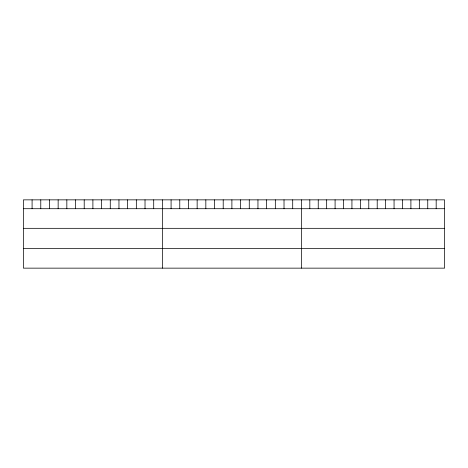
<?xml version="1.0" encoding="UTF-8"?>
<svg xmlns="http://www.w3.org/2000/svg" width="468" height="468" viewBox="0 0 468 468"><rect width="100%" height="100%" fill="white"/><g stroke="black" fill="none" stroke-linecap="round" stroke-linejoin="round"><path stroke-width="0.7" d="M444.6 208.71L444.6 268.146L23.4 268.146L23.4 199.854L444.6 199.854L444.6 208.71L23.4 208.71M23.4 228.326L444.6 228.326M23.4 248.531L444.6 248.531M436.176 199.854L436.176 208.71M427.752 199.854L427.752 208.71M419.328 199.854L419.328 208.71M410.904 199.854L410.904 208.71M402.48 199.854L402.48 208.71M394.056 199.854L394.056 208.71M385.632 199.854L385.632 208.71M377.208 199.854L377.208 208.71M368.784 199.854L368.784 208.71M360.36 199.854L360.36 208.71M351.936 199.854L351.936 208.71M343.512 199.854L343.512 208.71M335.088 199.854L335.088 208.71M326.664 199.854L326.664 208.71M318.24 199.854L318.24 208.71M309.816 199.854L309.816 208.71M301.392 199.854L301.392 268.146M292.705 199.854L292.705 208.71M284.017 199.854L284.017 208.71M275.33 199.854L275.33 208.71M266.643 199.854L266.643 208.71M257.956 199.854L257.956 208.71M249.268 199.854L249.268 208.71M240.581 199.854L240.581 208.71M231.894 199.854L231.894 208.71M223.207 199.854L223.207 208.71M214.519 199.854L214.519 208.71M205.832 199.854L205.832 208.71M197.145 199.854L197.145 208.71M188.458 199.854L188.458 208.71M179.77 199.854L179.77 208.71M171.083 199.854L171.083 208.71M162.396 199.854L162.396 268.146M153.709 199.854L153.709 208.71M145.022 199.854L145.022 208.71M136.334 199.854L136.334 208.71M127.647 199.854L127.647 208.71M118.96 199.854L118.96 208.71M110.272 199.854L110.272 208.71M101.585 199.854L101.585 208.71M92.898 199.854L92.898 208.71M84.211 199.854L84.211 208.71M75.523 199.854L75.523 208.71M66.836 199.854L66.836 208.71M58.149 199.854L58.149 208.71M49.462 199.854L49.462 208.71M40.774 199.854L40.774 208.71M32.087 199.854L32.087 208.71"/></g></svg>
